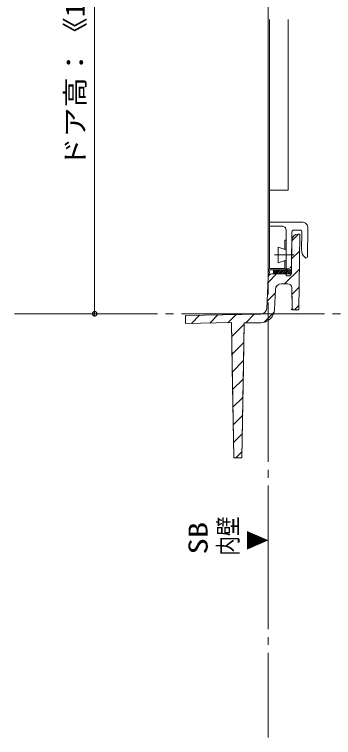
# Model space of a CAD drawing. Units: millimetres on the paper. Extents: x -305 to 305, y -152 to 152.
# Drawn here: x -1.4 to 38.7, y -44.4 to 46.4 of the extents above; entities that cross this region are included whole.
import ezdxf
from ezdxf.enums import TextEntityAlignment as Align

# ---------------------------------------------------------------- set-up
doc = ezdxf.new("R2010")
doc.units = ezdxf.units.MM
doc.linetypes.add('LONG_CHAIN', pattern=[21, 18, -1, 1, -1])
doc.linetypes.add('LONG_DASHED2', pattern=[13, 12, -1])
doc.layers.add('0-1_RV', color=7, linetype='Continuous', lineweight=9)
doc.layers.add('0-2_0', color=7, linetype='Continuous', lineweight=9)
doc.styles.add('ＭＳ ゴシック', font='')
doc.styles.get('ＭＳ ゴシック').set_extended_font_data('MS Gothic')

# ---------------------------------------------------------------- blocks, each defined once
blk = doc.blocks.new('_DOTSMALL')
at = {"layer": '0-2_0'}
for p, q in [((0.0746, 0.1), (-0.0746, 0.1)), ((0.1223, -0.0248), (-0.1223, -0.0248))]:
    blk.add_line(p, q, dxfattribs=at)
for points in [[(0.125, 0), (0.124, 0.0157), (0.1211, 0.0311), (0.1162, 0.046), (0.1095, 0.0602), (0.1011, 0.0735), (0.0911, 0.0856), (0.0797, 0.0963), (0.067, 0.1055), (0.0532, 0.1131), (0.0386, 0.1189), (0.0234, 0.1228), (0.0078, 0.1248), (-0.0078, 0.1248), (-0.0234, 0.1228), (-0.0386, 0.1189), (-0.0532, 0.1131), (-0.067, 0.1055), (-0.0797, 0.0963), (-0.0911, 0.0856), (-0.1011, 0.0735), (-0.1095, 0.0602), (-0.1162, 0.046), (-0.1211, 0.0311), (-0.124, 0.0157), (-0.125, 0), (0, 0)], [(-0.125, 0), (-0.124, -0.0157), (-0.1211, -0.0311), (-0.1162, -0.046), (-0.1095, -0.0602), (-0.1011, -0.0735), (-0.0911, -0.0856), (-0.0797, -0.0963), (-0.067, -0.1055), (-0.0532, -0.1131), (-0.0386, -0.1189), (-0.0234, -0.1228), (-0.0078, -0.1248), (0.0078, -0.1248), (0.0234, -0.1228), (0.0386, -0.1189), (0.0532, -0.1131), (0.067, -0.1055), (0.0797, -0.0963), (0.0911, -0.0856), (0.1011, -0.0735), (0.1095, -0.0602), (0.1162, -0.046), (0.1211, -0.0311), (0.124, -0.0157), (0.125, 0), (0, 0)]]:
    blk.add_lwpolyline(points, close=True, dxfattribs=at)

msp = doc.modelspace()

# ---------------------------------------------------------------- linework, layer by layer
at = {"layer": '0-1_RV', "linetype": 'LONG_CHAIN'}
for p, q in [((30.462, 134.261), (30.462, -44.358)), ((31.254, 16.214), (33.689, 16.214)), ((30.462, 7.589), (30.462, 10.089)), ((-1.437, 8.839), (39.711, 8.839))]:
    msp.add_line(p, q, dxfattribs=at)
at = {"layer": '0-1_RV'}
for p, q in [((8.646, 100.214), (8.646, 8.839)), ((30.462, 45.782), (30.462, 14.514)), ((30.637, 45.782), (30.637, 14.514)), ((32.962, 45.782), (32.962, 24.339)), ((30.637, 24.339), (32.962, 24.339)), ((30.637, 20.339), (34.714, 20.339)), ((32.712, 19.339), (32.712, 14.464)), ((33.384, 14.954), (33.457, 19.092)), ((33.707, 19.339), (34.457, 19.339)), ((34.667, 16.857), (34.707, 19.084)), ((35.402, 15.997), (35.464, 19.574)), ((33.447, 18.003), (34.283, 18.839)), ((34.462, 18.839), (34.199, 18.839)), ((34.462, 18.839), (34.296, 9.339)), ((32.537, 18.089), (32.537, 16.939)), ((32.537, 18.089), (32.712, 18.089)), ((32.712, 18.089), (32.712, 14.514)), ((33.449, 18.102), (33.377, 13.958)), ((33.449, 18.099), (33.377, 13.957)), ((31.712, 17.214), (31.712, 15.214)), ((31.712, 17.214), (32.712, 16.879)), ((33.407, 15.718), (34.425, 16.736)), ((32.712, 15.547), (31.712, 15.214)), ((32.332, 16.214), (32.884, 16.214)), ((32.537, 15.489), (32.537, 14.514)), ((35.102, 15.879), (35.019, 15.967)), ((30.413, 12.724), (31.528, 13.839)), ((30.637, 14.514), (32.537, 14.514)), ((30.637, 14.339), (32.537, 14.339)), ((32.586, 13.839), (30.939, 13.839)), ((32.587, 13.839), (30.939, 13.839)), ((31.124, 14.339), (33.374, 14.339)), ((31.124, 14.339), (31.124, 13.839)), ((31.124, 13.839), (33.374, 13.839)), ((31.125, 14.333), (31.13, 14.339)), ((31.125, 14.109), (31.355, 14.339)), ((31.125, 13.884), (31.579, 14.339)), ((31.304, 13.839), (31.804, 14.339)), ((31.528, 13.839), (32.028, 14.339)), ((31.753, 13.839), (32.253, 14.339)), ((31.977, 13.839), (32.477, 14.339)), ((32.202, 13.839), (32.702, 14.339)), ((32.426, 13.839), (32.926, 14.339)), ((32.523, 12.589), (34.385, 14.451)), ((32.651, 13.839), (33.151, 14.339)), ((32.712, 14.464), (32.884, 14.464)), ((32.875, 13.839), (33.375, 14.338)), ((33.1, 13.839), (33.375, 14.114)), ((33.324, 13.839), (33.375, 13.889)), ((30.441, 13.361), (30.273, 9.513)), ((30.441, 13.358), (30.273, 9.513)), ((33.002, 13.589), (32.837, 13.589)), ((33.002, 13.589), (32.837, 13.589)), ((31.268, 9.388), (31.377, 11.874)), ((31.268, 9.388), (31.377, 11.872)), ((32.126, 12.589), (32.921, 12.589)), ((32.921, 12.589), (32.126, 12.589)), ((33.474, 10.089), (33.421, 12.102)), ((33.443, 11.264), (34.345, 12.166)), ((30.311, 10.376), (31.357, 11.423)), ((33.493, 9.339), (33.474, 10.089)), ((34.296, 9.339), (33.493, 9.339)), ((33.764, 9.339), (34.306, 9.881)), ((8.542, 8.839), (9.646, 8.839)), ((20.067, 8.606), (29.337, 8.792)), ((20.814, 7.615), (21.841, 8.642)), ((23.108, 7.664), (24.132, 8.688)), ((25.402, 7.713), (26.423, 8.733)), ((27.649, 7.714), (28.714, 8.779)), ((29.337, 8.792), (29.539, 8.796)), ((29.956, 7.776), (31.215, 9.035)), ((20.087, 7.599), (25.835, 7.722)), ((25.934, 2.077), (25.835, 7.722)), ((25.867, 5.932), (27.459, 7.524)), ((27.364, 2.128), (27.462, 7.715)), ((29.557, 7.715), (27.462, 7.715)), ((29.52, 7.714), (27.708, 7.714)), ((25.905, 3.726), (27.419, 5.239)), ((25.944, 1.519), (27.379, 2.954)), ((26.132, -9.253), (25.934, 2.077)), ((27.166, -9.253), (27.364, 2.128)), ((25.982, -0.687), (27.339, 0.669)), ((26.021, -2.894), (27.299, -1.616)), ((26.059, -5.1), (27.259, -3.901)), ((26.098, -7.307), (27.219, -6.185)), ((26.397, -9.253), (27.179, -8.47))]:
    msp.add_line(p, q, dxfattribs=at)
for points in [[(30.637, 20.339), (30.637, 19.839), (32.212, 19.839)], [(33.421, 12.102), (33.493, 9.339), (34.296, 9.339), (34.462, 18.839), (34.197, 18.839)], [(29.539, 8.796), (20.067, 8.606), (20.087, 7.599)], [(20.087, 7.599), (25.835, 7.722), (26.132, -9.253), (27.166, -9.253), (27.462, 7.714), (29.526, 7.714)]]:
    msp.add_lwpolyline(points, dxfattribs=at)
msp.add_lwpolyline([(31.125, 13.839), (31.125, 14.339), (33.375, 14.339), (33.375, 13.839)], close=True, dxfattribs=at)
for centre, radius, start, end in [((34.716, 19.59), 0.749, 358.7793, 90.08617), ((32.212, 19.339), 0.5, 359.99934, 90.00066), ((33.707, 19.089), 0.25, 90.07366, 179.3505), ((34.457, 19.09), 0.25, 358.76626, 90.0992), ((34.199, 18.089), 0.75, 90.13022, 179.24201), ((34.199, 18.089), 0.75, 89.99999, 179), ((35.918, 16.837), 1.251, 179.11114, 224.10267), ((35.227, 16.001), 0.175, 224.20023, 358.57702), ((32.885, 14.964), 0.499, 269.93455, 358.908), ((30.941, 13.339), 0.5, 90.19408, 177.86527), ((30.941, 13.339), 0.5, 89.99999, 177.5), ((30.637, 14.514), 0.175, 180.001, 269.999), ((29.926, 13.991), 0.706, 327.25649, 36.32333), ((32.537, 14.514), 0.175, 269.99975, 0.00025), ((32.587, 13.714), 0.125, 0.31667, 90.31667), ((32.587, 13.714), 0.125, 0, 90.00001), ((32.837, 13.714), 0.125, 179.68333, 270), ((32.837, 13.714), 0.125, 180, 270), ((33.002, 13.964), 0.375, 270, 358.91612), ((33.002, 13.964), 0.375, 270, 359), ((32.126, 11.839), 0.75, 90, 177.36528), ((32.126, 11.839), 0.75, 90, 177.50001), ((32.921, 12.089), 0.5, 1.5, 90), ((32.921, 12.089), 0.5, 1.5, 90), ((29.52, 9.464), 1.75, 270, 357.5), ((29.52, 9.464), 1.75, 270.18856, 357.5), ((29.524, 9.546), 0.75, 271.1454, 357.5), ((29.524, 9.546), 0.75, 271.14576, 357.5)]:
    msp.add_arc(centre, radius, start, end, dxfattribs=at)
at = {"layer": '0-1_RV', "linetype": 'LONG_DASHED2'}
for centre, radius, start, end in [((34.328, 10.014), 0.075, 90, 101), ((33.349, 9.429), 0.05, 271.8699, 308.7398), ((33.662, 9.039), 0.45, 106.96926, 128.7398), ((33.516, 9.517), 0.05, 286.96926, 332.70039), ((34.061, 9.34), 0.05, 216.96926, 262.70039), ((34.052, 8.726), 0.05, 141.2602, 178.1301)]:
    msp.add_arc(centre, radius, start, end, dxfattribs=at)

# ---------------------------------------------------------------- block references
at = {"layer": '0-1_RV', "xscale": 2.32, "yscale": 2.32, "rotation": 270}
msp.add_blockref('_DOTSMALL', (8.646, 8.839), dxfattribs=at)

# ---------------------------------------------------------------- texts
at = {"layer": '0-1_RV', "style": 'ＭＳ ゴシック'}
for s, width, p in [('ドア高：《1900》\u30002000\u3000〈2150〉', 1.15, (8.109, 27.191)), ('内壁', 0.75, (27.35, -21.517)), ('SB', 1.25, (23.575, -21.378)), ('▼', 0.75, (30.996, -20.832))]:
    msp.add_text(s, height=2.405, rotation=90, dxfattribs=dict(at, width=width)).set_placement(p, align=Align.BOTTOM_LEFT)

doc.saveas('drawing.dxf')
